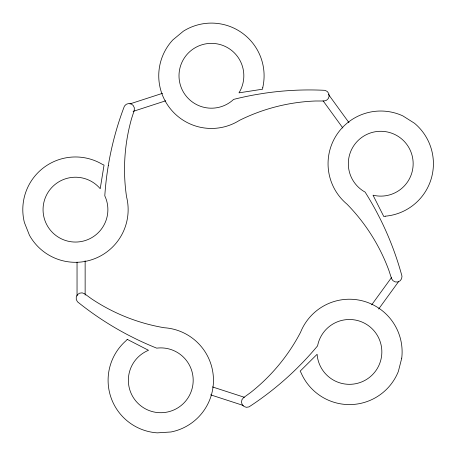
<?xml version="1.0" encoding="UTF-8"?>
<svg xmlns="http://www.w3.org/2000/svg" width="456" height="456" viewBox="0 0 456 456"><rect width="100%" height="100%" fill="white"/><g stroke="black" fill="none" stroke-linecap="round" stroke-linejoin="round"><path stroke-width="0.68" d="M371.68 304.842L391.447 277.636M378.645 309.037L398.419 281.831M129.931 103.905L162.587 93.292M133.106 111.395L165.756 100.787M212.41 386.91L244.399 397.301M210.569 394.833L243.225 405.441M328.4 94.335L348.988 122.681M323.076 100.799L342.849 128.011M85.141 260.792L85.141 295.129M77.041 262.194L77.041 295.83M262.781 87.466L262.622 89.182L238.972 92.853A32.416 32.416 0 0 0 215.243 43.588A32.416 32.416 0 0 0 180.627 85.91A32.416 32.416 0 0 0 233.614 99.402A307.8 307.8 0 0 1 256.141 94.574L263.722 93.337A307.8 307.8 0 0 1 324.985 90.339A5.398 5.398 0 0 1 323.977 100.998L315.398 101.004A186.778 186.778 0 0 0 239.468 120.361A52.674 52.674 0 0 1 172.784 39.974L183.369 31.19A52.674 52.674 0 0 1 262.781 87.466M108.334 165.328L107.166 172.915A307.8 307.8 0 0 0 104.794 195.829A32.416 32.416 0 0 1 75.593 242.056A32.416 32.416 0 0 1 46.039 196.051A32.416 32.416 0 0 1 100.223 188.71L104.042 165.089L102.457 164.405A52.674 52.674 0 0 0 24.402 222.539L29.48 235.319A52.674 52.674 0 0 0 126.54 196.741A186.778 186.778 0 0 1 131.59 118.543L134.235 110.386A5.398 5.398 0 0 0 124.414 106.128A307.8 307.8 0 0 0 108.334 165.328M401.742 358.171L398.339 371.492A52.674 52.674 0 0 1 301.011 372.643L300.133 371.161L317.108 354.295A32.416 32.416 0 0 0 365.262 380.201A32.416 32.416 0 0 0 368.391 325.618A32.416 32.416 0 0 0 317.593 345.847A307.8 307.8 0 0 1 302.208 362.993L296.805 368.448A307.8 307.8 0 0 1 248.999 406.889A5.398 5.398 0 0 1 243.555 397.666L250.492 392.622A186.778 186.778 0 0 0 300.538 332.333A52.674 52.674 0 0 1 401.742 358.171M127.23 339.361L126.09 340.655A52.674 52.674 0 0 0 157.257 432.858L170.983 431.98A52.674 52.674 0 0 0 164.285 327.744A186.778 186.778 0 0 1 91.474 298.777L84.531 293.738A5.398 5.398 0 0 0 77.452 301.769A307.8 307.8 0 0 0 128.78 335.354L135.637 338.808A307.8 307.8 0 0 0 156.699 348.145A32.416 32.416 0 0 1 191.64 390.199A32.416 32.416 0 0 1 138.755 404.09A32.416 32.416 0 0 1 148.513 350.293L127.23 339.361M385.491 216.167L383.809 216.543L373.019 195.191A32.416 32.416 0 0 0 412.537 157.4A32.416 32.416 0 0 0 361.585 137.552A32.416 32.416 0 0 0 365.131 192.118A307.8 307.8 0 0 1 376.684 212.046L380.201 218.874A307.8 307.8 0 0 1 401.987 276.216A5.398 5.398 0 0 1 391.539 278.548L388.882 270.391A186.778 186.778 0 0 0 347.005 204.163A52.674 52.674 0 0 1 402.853 115.898L414.475 123.251A52.674 52.674 0 0 1 385.491 216.167"/></g></svg>
